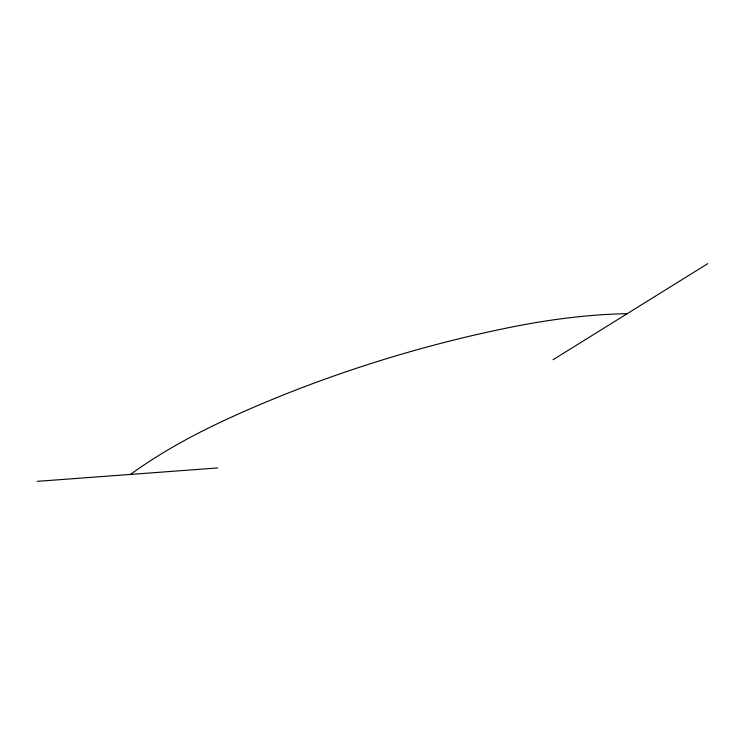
<?xml version="1.0" encoding="UTF-8"?>
<svg xmlns="http://www.w3.org/2000/svg" width="745" height="745" viewBox="0 0 745 745"><rect width="100%" height="100%" fill="white"/><g stroke="black" fill="none" stroke-linecap="round" stroke-linejoin="round"><path stroke-width="1.12" d="M553.041 359.742L707.75 263.656M37.25 481.344L217.633 467.953M627.225 313.664A338.128 128.671 -17.7 0 0 514.823 326.44A463.912 160.855 -16.9 0 0 222.066 421.484A336.554 127.898 -16 0 0 130.45 474.425"/></g></svg>
